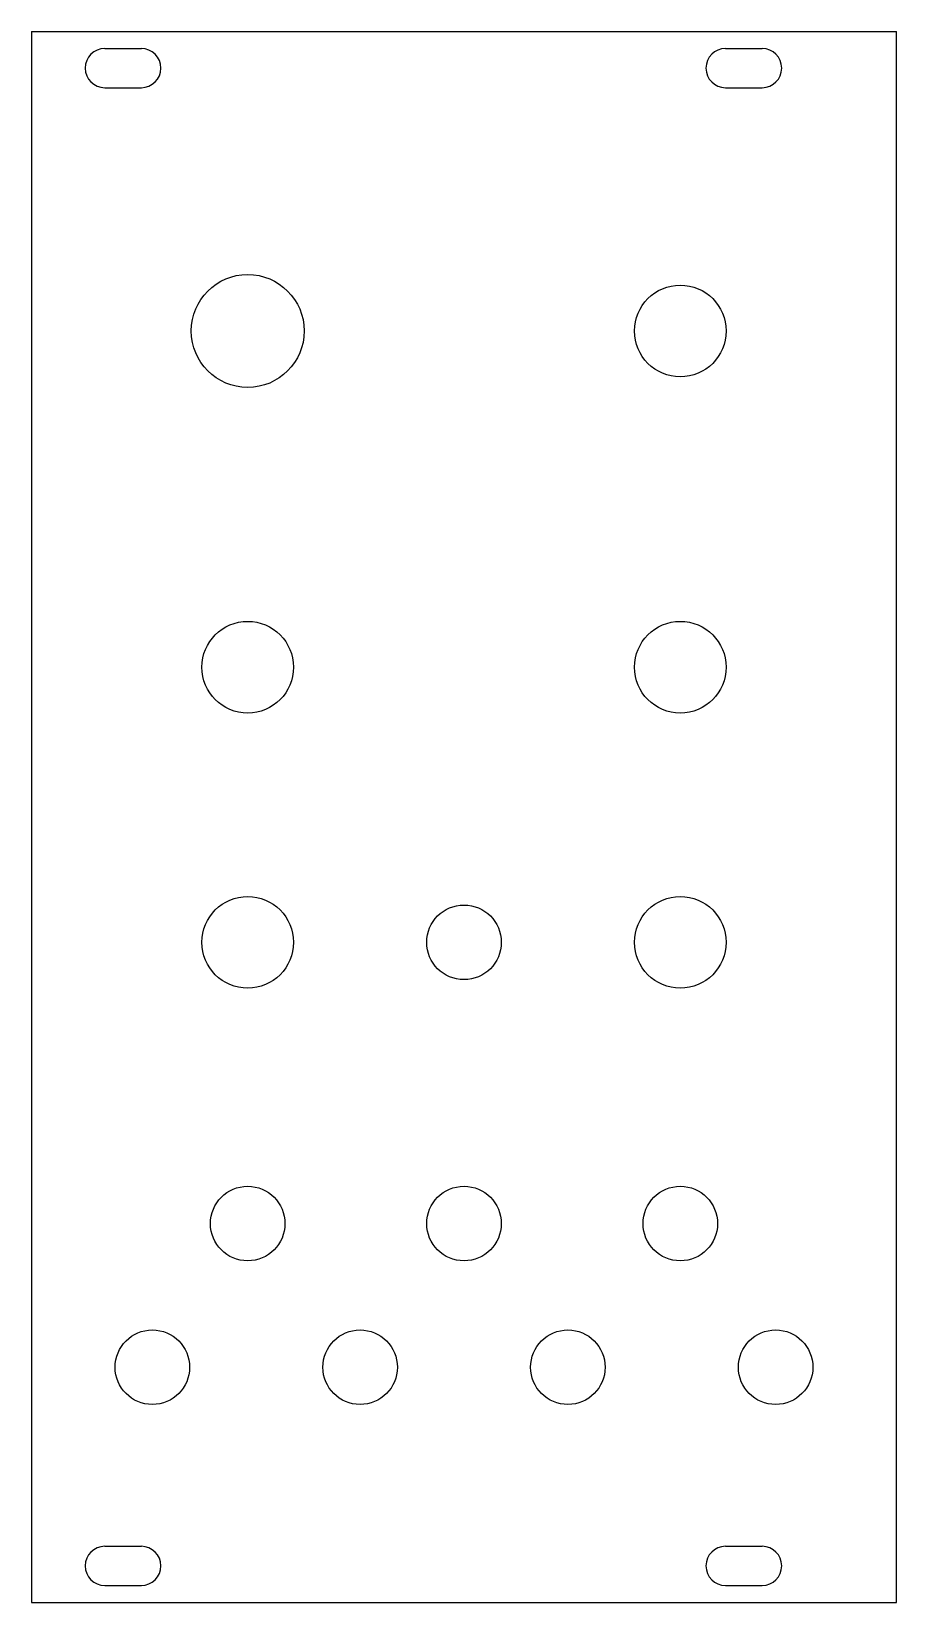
# Model space of a CAD drawing. Extents: x 0 to 71, y 0 to 128.
import ezdxf

# ---------------------------------------------------------------- set-up
doc = ezdxf.new("R2010")
doc.units = 0
doc.layers.add('LAYER1', color=7, linetype='CONTINUOUS')

msp = doc.modelspace()

# ---------------------------------------------------------------- linework, layer by layer
at = {"layer": 'LAYER1', "color": 178}
for p, q in [((0, 128.5), (0, 0)), ((0, 128.5), (70.8, 128.5)), ((70.8, 0), (70.8, 128.5)), ((6, 127.1), (9, 127.1)), ((56.8, 127.1), (59.8, 127.1)), ((6, 123.9), (9, 123.9)), ((56.8, 123.9), (59.8, 123.9)), ((6, 4.6), (9, 4.6)), ((56.8, 4.6), (59.8, 4.6)), ((6, 1.4), (9, 1.4)), ((56.8, 1.4), (59.8, 1.4)), ((0, 0), (70.8, 0))]:
    msp.add_line(p, q, dxfattribs=at)
for centre, radius in [((17.7, 104), 4.62), ((53.1, 104), 3.75), ((17.7, 76.5), 3.75), ((53.1, 76.5), 3.75), ((17.7, 54), 3.75), ((35.4, 54), 3.05), ((53.1, 54), 3.75), ((17.7, 31), 3.05), ((35.4, 31), 3.05), ((53.1, 31), 3.05), ((9.9, 19.25), 3.05), ((26.9, 19.25), 3.05), ((43.9, 19.25), 3.05), ((60.9, 19.25), 3.05)]:
    msp.add_circle(centre, radius, dxfattribs=at)
for centre, start, end in [((6, 125.5), 90, 270), ((9, 125.5), 270, 90), ((56.8, 125.5), 90, 270), ((59.8, 125.5), 270, 90), ((6, 3), 90, 270), ((9, 3), 270, 90), ((56.8, 3), 90, 270), ((59.8, 3), 270, 90)]:
    msp.add_arc(centre, 1.6, start, end, dxfattribs=at)

doc.saveas('drawing.dxf')
